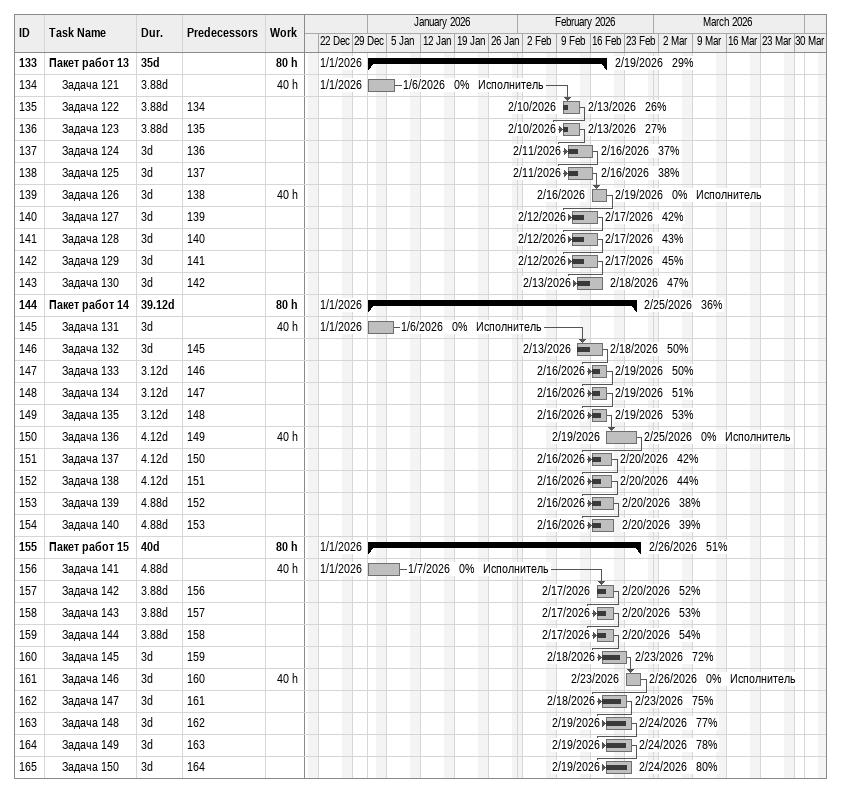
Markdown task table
| ID | Level | Task | Duration | Start | Finish | Predecessors | Resources | % complete | Work (h) |
|---|---|---|---|---|---|---|---|---|---|
| 133 | 1 | **Пакет работ 13** | 35d | 2026-01-01 | 2026-02-19 |  |  | 29 | 80 |
| 134 | 2 | Задача 121 | 3.88d | 2026-01-01 | 2026-01-06 |  | Исполнитель | 0 | 40 |
| 135 | 2 | Задача 122 | 3.88d | 2026-02-10 | 2026-02-13 | 134 |  | 26 |  |
| 136 | 2 | Задача 123 | 3.88d | 2026-02-10 | 2026-02-13 | 135 |  | 27 |  |
| 137 | 2 | Задача 124 | 3d | 2026-02-11 | 2026-02-16 | 136 |  | 37 |  |
| 138 | 2 | Задача 125 | 3d | 2026-02-11 | 2026-02-16 | 137 |  | 38 |  |
| 139 | 2 | Задача 126 | 3d | 2026-02-16 | 2026-02-19 | 138 | Исполнитель | 0 | 40 |
| 140 | 2 | Задача 127 | 3d | 2026-02-12 | 2026-02-17 | 139 |  | 42 |  |
| 141 | 2 | Задача 128 | 3d | 2026-02-12 | 2026-02-17 | 140 |  | 43 |  |
| 142 | 2 | Задача 129 | 3d | 2026-02-12 | 2026-02-17 | 141 |  | 45 |  |
| 143 | 2 | Задача 130 | 3d | 2026-02-13 | 2026-02-18 | 142 |  | 47 |  |
| 144 | 1 | **Пакет работ 14** | 39.12d | 2026-01-01 | 2026-02-25 |  |  | 36 | 80 |
| 145 | 2 | Задача 131 | 3d | 2026-01-01 | 2026-01-06 |  | Исполнитель | 0 | 40 |
| 146 | 2 | Задача 132 | 3d | 2026-02-13 | 2026-02-18 | 145 |  | 50 |  |
| 147 | 2 | Задача 133 | 3.12d | 2026-02-16 | 2026-02-19 | 146 |  | 50 |  |
| 148 | 2 | Задача 134 | 3.12d | 2026-02-16 | 2026-02-19 | 147 |  | 51 |  |
| 149 | 2 | Задача 135 | 3.12d | 2026-02-16 | 2026-02-19 | 148 |  | 53 |  |
| 150 | 2 | Задача 136 | 4.12d | 2026-02-19 | 2026-02-25 | 149 | Исполнитель | 0 | 40 |
| 151 | 2 | Задача 137 | 4.12d | 2026-02-16 | 2026-02-20 | 150 |  | 42 |  |
| 152 | 2 | Задача 138 | 4.12d | 2026-02-16 | 2026-02-20 | 151 |  | 44 |  |
| 153 | 2 | Задача 139 | 4.88d | 2026-02-16 | 2026-02-20 | 152 |  | 38 |  |
| 154 | 2 | Задача 140 | 4.88d | 2026-02-16 | 2026-02-20 | 153 |  | 39 |  |
| 155 | 1 | **Пакет работ 15** | 40d | 2026-01-01 | 2026-02-26 |  |  | 51 | 80 |
| 156 | 2 | Задача 141 | 4.88d | 2026-01-01 | 2026-01-07 |  | Исполнитель | 0 | 40 |
| 157 | 2 | Задача 142 | 3.88d | 2026-02-17 | 2026-02-20 | 156 |  | 52 |  |
| 158 | 2 | Задача 143 | 3.88d | 2026-02-17 | 2026-02-20 | 157 |  | 53 |  |
| 159 | 2 | Задача 144 | 3.88d | 2026-02-17 | 2026-02-20 | 158 |  | 54 |  |
| 160 | 2 | Задача 145 | 3d | 2026-02-18 | 2026-02-23 | 159 |  | 72 |  |
| 161 | 2 | Задача 146 | 3d | 2026-02-23 | 2026-02-26 | 160 | Исполнитель | 0 | 40 |
| 162 | 2 | Задача 147 | 3d | 2026-02-18 | 2026-02-23 | 161 |  | 75 |  |
| 163 | 2 | Задача 148 | 3d | 2026-02-19 | 2026-02-24 | 162 |  | 77 |  |
| 164 | 2 | Задача 149 | 3d | 2026-02-19 | 2026-02-24 | 163 |  | 78 |  |
| 165 | 2 | Задача 150 | 3d | 2026-02-19 | 2026-02-24 | 164 |  | 80 |  |
